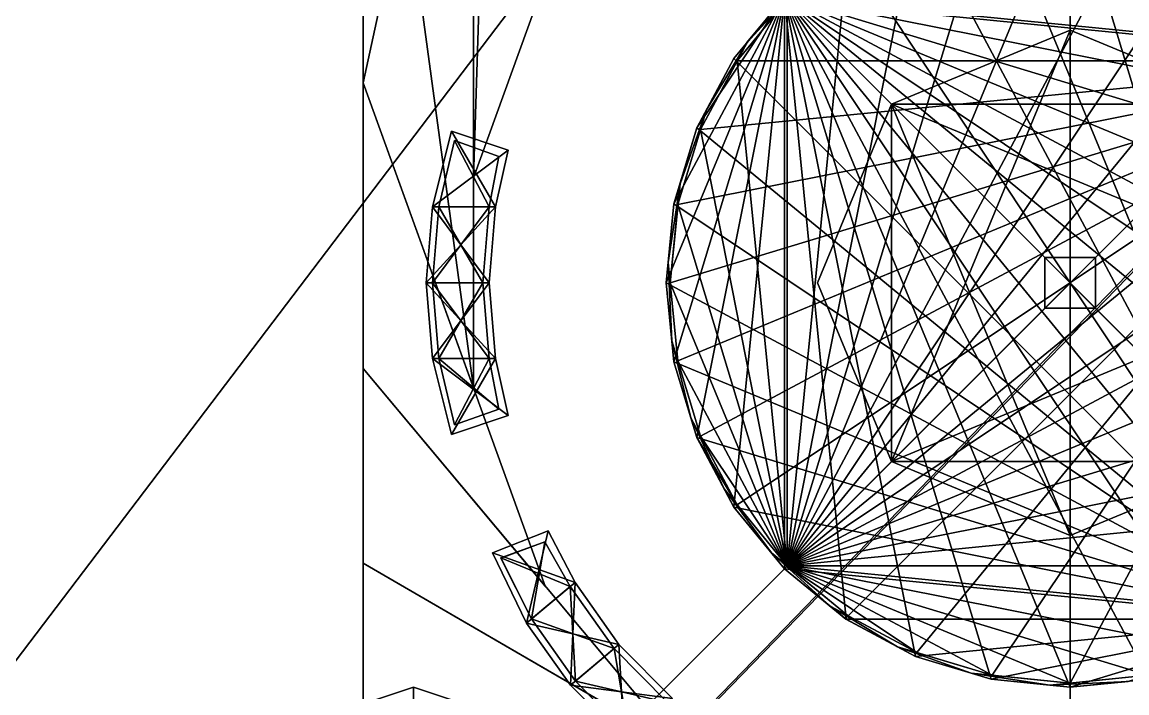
# Model space of a CAD drawing. Extents: x -6144 to 9632, y -5120 to 9632.
# Drawn here: x -1072 to 328, y 1017 to 1866 of the extents above; entities that cross this region are included whole.
import ezdxf

# ---------------------------------------------------------------- set-up
doc = ezdxf.new("R2010")
doc.units = 0

msp = doc.modelspace()

# ---------------------------------------------------------------- meshes
at = {"layer": 'OBJECT1023', "color": 50}
mesh = msp.add_polyface(dxfattribs=at)
corners = [(-475.824066, 2432, -11328), (-475.824066, 2432, -11344), (-238.428558, 2390.478271, -11344), (-238.429688, 2390.478516, -11328), (-500, 1669, -11344), (-500, 2432, -11344), (-500, 2432, -11328), (-500, 1669, -11328)]
mesh.append_faces([[corners[k] for k in face] for face in [(1, 3, 0), (5, 7, 4), (5, 0, 6), (1, 4, 2), (6, 3, 7), (2, 7, 3)]], dxfattribs={"vtx0": -1})
mesh.append_faces([[corners[k] for k in face] for face in [(1, 2, 3), (5, 6, 7), (5, 1, 0), (1, 5, 4), (6, 0, 3), (2, 4, 7)]], dxfattribs={"vtx2": -1})
at = {"layer": 'OBJECT1077', "color": 50}
mesh = msp.add_polyface(dxfattribs=at)
corners = [(-640, 1789.152344, -11344), (-640, 2432, -11344), (-640, 2432, -11328), (-640, 1789.154053, -11328), (-500, 2432, -11328), (-500, 2432, -11344), (-500, 1403, -11344), (-500, 1403, -11328)]
mesh.append_faces([[corners[k] for k in face] for face in [(1, 3, 0), (5, 7, 4), (1, 4, 2), (0, 5, 1), (2, 7, 3), (6, 3, 7)]], dxfattribs={"vtx0": -1})
mesh.append_faces([[corners[k] for k in face] for face in [(1, 2, 3), (5, 6, 7), (1, 5, 4), (0, 6, 5), (2, 4, 7), (6, 0, 3)]], dxfattribs={"vtx2": -1})
at = {"layer": 'OBJECT1356', "color": 50}
mesh = msp.add_polyface(dxfattribs=at)
corners = [(-640, 1181.195313, -11344), (-640, 1427.582031, -11344), (-640, 1427.585938, -11328), (-640, 1181.196411, -11328), (-238, 948, -11344), (-238, 948, -11328)]
mesh.append_faces([[corners[k] for k in face] for face in [(0, 4, 1), (2, 5, 3)]])
mesh.append_faces([[corners[k] for k in face] for face in [(1, 3, 0), (1, 5, 2), (0, 5, 4)]], dxfattribs={"vtx0": -1})
mesh.append_faces([[corners[k] for k in face] for face in [(1, 2, 3), (1, 4, 5), (0, 3, 5)]], dxfattribs={"vtx2": -1})
at = {"layer": 'OBJECT146', "color": 50}
mesh = msp.add_polyface(dxfattribs=at)
corners = [(-640, 640, -11344), (-640, 640, -11360), (-640, 2432, -11360), (-640, 2432, -11344), (1152, 2432, -11344), (1152, 2432, -11360), (1152, 640, -11360), (1152, 640, -11344)]
mesh.append_faces([[corners[k] for k in face] for face in [(1, 3, 0), (5, 7, 4), (6, 0, 7), (2, 4, 3), (1, 5, 2), (3, 7, 0)]], dxfattribs={"vtx0": -1})
mesh.append_faces([[corners[k] for k in face] for face in [(1, 2, 3), (5, 6, 7), (6, 1, 0), (2, 5, 4), (1, 6, 5), (3, 4, 7)]], dxfattribs={"vtx2": -1})
at = {"layer": 'OBJECT151', "color": 50}
mesh = msp.add_polyface(dxfattribs=at)
corners = [(-2304, -1280, -11328), (-2304, -1280, -11360), (-2304, 3328, -11360), (-2304, 3328, -11328), (-640, 3328, -11328), (-640, 3328, -11360), (-640, -1280, -11360), (-640, -1280, -11328)]
mesh.append_faces([[corners[k] for k in face] for face in [(1, 3, 0), (5, 7, 4), (6, 0, 7), (2, 4, 3), (1, 5, 2), (3, 7, 0)]], dxfattribs={"vtx0": -1})
mesh.append_faces([[corners[k] for k in face] for face in [(1, 2, 3), (5, 6, 7), (6, 1, 0), (2, 5, 4), (1, 6, 5), (3, 4, 7)]], dxfattribs={"vtx2": -1})
at = {"layer": 'OBJECT1576', "color": 50}
mesh = msp.add_polyface(dxfattribs=at)
corners = [(-640, 1181.195801, -11328), (-640, 1181.195801, -11344), (-7, 814, -11344), (-7, 814, -11328), (-640, 924.715149, -11344), (-640, 924.715149, -11328)]
mesh.append_faces([[corners[k] for k in face] for face in [(1, 4, 2), (3, 5, 0)]])
mesh.append_faces([[corners[k] for k in face] for face in [(1, 3, 0), (2, 5, 3), (4, 0, 5)]], dxfattribs={"vtx0": -1})
mesh.append_faces([[corners[k] for k in face] for face in [(1, 2, 3), (2, 4, 5), (4, 1, 0)]], dxfattribs={"vtx2": -1})
at = {"layer": 'OBJECT271', "color": 50}
mesh = msp.add_polyface(dxfattribs=at)
corners = [(-315.816406, 1077.925781, -11344), (-377.101563, 1026.503906, -11344), (-309.265625, 958.113281, -11344), (-247.978424, 1009.540894, -11344), (-247.980469, 1009.539063, -11296), (-309.265625, 958.113281, -11296), (-377.097656, 1026.503906, -11296), (-315.810394, 1077.92749, -11296)]
mesh.append_faces([[corners[k] for k in face] for face in [(1, 3, 0), (5, 7, 4), (2, 4, 3), (0, 6, 1), (1, 5, 2), (3, 7, 0)]], dxfattribs={"vtx0": -1})
mesh.append_faces([[corners[k] for k in face] for face in [(1, 2, 3), (5, 6, 7), (2, 5, 4), (0, 7, 6), (1, 6, 5), (3, 4, 7)]], dxfattribs={"vtx2": -1})
at = {"layer": 'OBJECT272', "color": 50}
mesh = msp.add_polyface(dxfattribs=at)
corners = [(-371.398438, 1156.621094, -11344), (-432.679688, 1105.191406, -11344), (-377.101563, 1026.511719, -11344), (-315.815704, 1077.934082, -11344), (-315.816406, 1077.929688, -11296), (-377.101563, 1026.507813, -11296), (-432.675781, 1105.191406, -11296), (-371.39328, 1156.62207, -11296)]
mesh.append_faces([[corners[k] for k in face] for face in [(1, 3, 0), (5, 7, 4), (2, 4, 3), (0, 6, 1), (1, 5, 2), (3, 7, 0)]], dxfattribs={"vtx0": -1})
mesh.append_faces([[corners[k] for k in face] for face in [(1, 2, 3), (5, 6, 7), (2, 5, 4), (0, 7, 6), (1, 6, 5), (3, 4, 7)]], dxfattribs={"vtx2": -1})
at = {"layer": 'OBJECT273', "color": 50}
mesh = msp.add_polyface(dxfattribs=at)
corners = [(-405.417969, 1222.054688, -11344), (-371.394958, 1156.616577, -11344), (-371.396484, 1156.621094, -11296), (-405.421875, 1222.0625, -11296), (-432.675781, 1105.1875, -11344), (-476, 1194.155518, -11344), (-476, 1194.154297, -11296), (-432.677063, 1105.190186, -11296)]
mesh.append_faces([[corners[k] for k in face] for face in [(1, 3, 0), (1, 5, 4), (3, 7, 6), (0, 6, 5), (1, 7, 2), (5, 7, 4)]], dxfattribs={"vtx0": -1})
mesh.append_faces([[corners[k] for k in face] for face in [(1, 2, 3), (1, 0, 5), (3, 2, 7), (0, 3, 6), (1, 4, 7), (5, 6, 7)]], dxfattribs={"vtx2": -1})
at = {"layer": 'OBJECT274', "color": 50}
mesh = msp.add_polyface(dxfattribs=at)
corners = [(-552, 1440, -11344), (-472, 1440, -11344), (-472, 1440, -11296), (-552, 1440, -11296), (-528, 1344, -11344), (-456, 1368, -11344), (-456, 1368, -11296), (-528, 1344, -11296)]
mesh.append_faces([[corners[k] for k in face] for face in [(1, 3, 0), (0, 5, 1), (2, 7, 3), (4, 6, 5), (1, 6, 2), (0, 7, 4)]], dxfattribs={"vtx0": -1})
mesh.append_faces([[corners[k] for k in face] for face in [(1, 2, 3), (0, 4, 5), (2, 6, 7), (4, 7, 6), (1, 5, 6), (0, 3, 7)]], dxfattribs={"vtx2": -1})
at = {"layer": 'OBJECT275', "color": 50}
mesh = msp.add_polyface(dxfattribs=at)
corners = [(-552, 1440, -11296), (-552, 1440, -11344), (-560, 1536, -11344), (-560, 1536, -11296), (-480, 1536, -11296), (-480, 1536, -11344), (-472, 1440, -11344), (-472, 1440, -11296)]
mesh.append_faces([[corners[k] for k in face] for face in [(1, 3, 0), (5, 7, 4), (6, 0, 7), (2, 4, 3), (1, 5, 2), (3, 7, 0)]], dxfattribs={"vtx0": -1})
mesh.append_faces([[corners[k] for k in face] for face in [(1, 2, 3), (5, 6, 7), (6, 1, 0), (2, 5, 4), (1, 6, 5), (3, 4, 7)]], dxfattribs={"vtx2": -1})
at = {"layer": 'OBJECT276', "color": 50}
mesh = msp.add_polyface(dxfattribs=at)
corners = [(-472, 1632, -11344), (-552, 1632, -11344), (-552, 1632, -11296), (-472, 1632, -11296), (-456, 1704, -11344), (-528, 1728, -11344), (-528, 1728, -11296), (-456, 1704, -11296)]
mesh.append_faces([[corners[k] for k in face] for face in [(1, 3, 0), (0, 5, 1), (2, 7, 3), (4, 6, 5), (1, 6, 2), (0, 7, 4)]], dxfattribs={"vtx0": -1})
mesh.append_faces([[corners[k] for k in face] for face in [(1, 2, 3), (0, 4, 5), (2, 6, 7), (4, 7, 6), (1, 5, 6), (0, 3, 7)]], dxfattribs={"vtx2": -1})
at = {"layer": 'OBJECT277', "color": 50}
mesh = msp.add_polyface(dxfattribs=at)
corners = [(-560, 1536, -11296), (-552, 1632, -11296), (-472, 1632, -11296), (-480, 1536, -11296), (-552, 1632, -11344), (-560, 1536, -11344), (-480, 1536, -11344), (-472, 1632, -11344)]
mesh.append_faces([[corners[k] for k in face] for face in [(1, 3, 0), (1, 5, 4), (3, 7, 6), (0, 6, 5), (2, 4, 7), (5, 7, 4)]], dxfattribs={"vtx0": -1})
mesh.append_faces([[corners[k] for k in face] for face in [(1, 2, 3), (1, 0, 5), (3, 2, 7), (0, 3, 6), (2, 1, 4), (5, 6, 7)]], dxfattribs={"vtx2": -1})
at = {"layer": 'OBJECT334', "color": 50}
mesh = msp.add_polyface(dxfattribs=at)
corners = [(618, 1174, -11344), (540, 1110, -11344), (539.974854, 1109.987427, -11342), (618, 1174, -11342), (452, 1063, -11344), (452, 1063, -11342), (356, 1034, -11344), (356, 1034, -11342), (256, 1024, -11344), (256, 1024, -11342), (156, 1034, -11344), (155.98494, 1034, -11342), (60, 1063, -11344), (60.012196, 1063, -11342), (-28, 1110, -11344), (-28.026234, 1110.014771, -11342), (-106, 1174, -11344), (-105.960861, 1173.957764, -11342), (-170, 1251.982788, -11344), (-170, 1252, -11342), (-217, 1340.011108, -11344), (-217, 1340, -11342), (-246, 1436, -11344), (-246, 1436, -11342), (-256, 1536, -11344), (-256, 1536, -11342), (-246, 1636, -11344), (-246, 1636, -11342), (-217, 1732, -11344), (-217, 1732, -11342), (-170.0112, 1819.982666, -11344), (-170.011749, 1819.981812, -11342), (-106, 1898, -11344), (-106, 1898, -11342), (-27.987736, 1962, -11344), (-28, 1962, -11342), (59.98745, 2009, -11344), (60, 2009, -11342), (156, 2038, -11344), (156, 2038, -11342), (256, 2048, -11344), (256, 2048, -11342), (452, 2009, -11342), (452, 2009, -11344), (540, 1962, -11344), (540.012817, 1962, -11342), (618, 1898, -11344), (618, 1898, -11342), (356, 2038, -11344), (356, 2038, -11342), (682, 1252, -11344), (729, 1340, -11344), (758, 1436, -11344), (768, 1536, -11344), (758, 1636, -11344), (729, 1732.027344, -11344), (682.02356, 1819.96875, -11344), (682.02356, 1819.968506, -11342), (728.986755, 1732.037598, -11342), (758, 1636, -11342), (768, 1536, -11342), (758, 1436, -11342), (729, 1340, -11342), (682.012634, 1252.023682, -11342)]
mesh.append_faces([[corners[k] for k in face] for face in [(1, 3, 0), (1, 5, 2), (4, 7, 5), (6, 9, 7), (8, 11, 9), (10, 13, 11), (12, 15, 13), (14, 17, 15), (16, 19, 17), (18, 21, 19), (20, 23, 21), (22, 25, 23), (24, 27, 25), (26, 29, 27), (28, 31, 29), (30, 33, 31), (32, 35, 33), (34, 37, 35), (36, 39, 37), (38, 41, 39), (43, 45, 42), (44, 47, 45), (40, 49, 41), (48, 42, 49), (32, 36, 34), (2, 63, 3), (46, 57, 47), (55, 57, 56), (54, 58, 55), (53, 59, 54), (52, 60, 53), (51, 61, 52), (50, 62, 51), (0, 63, 50)]], dxfattribs={"vtx0": -1})
mesh.append_faces([[corners[k] for k in face] for face in [(32, 28, 26), (32, 26, 24), (32, 24, 22), (32, 22, 20), (32, 20, 18), (32, 18, 16), (32, 16, 14), (32, 14, 12), (32, 12, 10), (32, 10, 8), (32, 8, 6), (32, 6, 4), (32, 4, 1), (32, 1, 0), (32, 0, 50), (32, 50, 51), (32, 51, 52), (32, 52, 53), (32, 53, 54), (32, 54, 55), (32, 55, 56), (32, 56, 46), (32, 46, 44), (32, 44, 43), (32, 43, 48), (32, 48, 40), (32, 40, 38), (32, 38, 36), (2, 7, 9), (2, 9, 11), (2, 11, 13), (2, 13, 15), (2, 15, 17), (2, 17, 19), (2, 19, 21), (2, 21, 23), (2, 23, 25), (2, 25, 27), (2, 27, 29), (2, 29, 31), (2, 31, 33), (2, 33, 35), (2, 35, 37), (2, 37, 39), (2, 39, 41), (2, 41, 49), (2, 49, 42), (2, 42, 45), (2, 45, 47), (2, 47, 57), (2, 57, 58), (2, 58, 59), (2, 59, 60), (2, 60, 61), (2, 61, 62), (2, 62, 63)]], dxfattribs={"vtx0": -1, "vtx2": -1})
mesh.append_faces([[corners[k] for k in face] for face in [(1, 2, 3), (1, 4, 5), (4, 6, 7), (6, 8, 9), (8, 10, 11), (10, 12, 13), (12, 14, 15), (14, 16, 17), (16, 18, 19), (18, 20, 21), (20, 22, 23), (22, 24, 25), (24, 26, 27), (26, 28, 29), (28, 30, 31), (30, 32, 33), (32, 34, 35), (34, 36, 37), (36, 38, 39), (38, 40, 41), (43, 44, 45), (44, 46, 47), (40, 48, 49), (48, 43, 42), (32, 30, 28), (2, 5, 7), (46, 56, 57), (55, 58, 57), (54, 59, 58), (53, 60, 59), (52, 61, 60), (51, 62, 61), (50, 63, 62), (0, 3, 63)]], dxfattribs={"vtx2": -1})
at = {"layer": 'OBJECT335', "color": 50}
mesh = msp.add_polyface(dxfattribs=at)
corners = [(-165.738281, 1254.835938, -11342), (-102.375, 1177.613281, -11342), (-25.132813, 1114.236328, -11342), (61.917969, 1067.742188, -11342), (157, 1039.020996, -11342), (256, 1029.120605, -11342), (355.011719, 1039.021484, -11342), (450.042969, 1067.730469, -11342), (537.164063, 1114.261719, -11342), (614.394531, 1177.628906, -11342), (677.732422, 1254.828125, -11342), (724.269531, 1341.960938, -11342), (752.97998, 1437, -11342), (762.879883, 1536, -11342), (752.980469, 1635, -11342), (724.267578, 1730.046875, -11342), (677.746094, 1817.152344, -11342), (614.376038, 1894.384399, -11342), (537.163208, 1957.738525, -11342), (450.034912, 2004.272949, -11342), (355, 2032.97876, -11342), (256, 2042.879761, -11342), (157, 2032.979858, -11342), (61.964661, 2004.27124, -11342), (-25.167389, 1957.734741, -11342), (-102.371826, 1894.387451, -11342), (-165.748474, 1817.147217, -11342), (-212.269318, 1730.044189, -11342), (-240.980011, 1635, -11342), (-250.880203, 1536, -11342), (-240.979675, 1437, -11342), (-212.271729, 1341.962402, -11342), (614.37207, 1894.387695, -11300), (677.738281, 1817.160156, -11300), (724.271973, 1730.030884, -11300), (752.981445, 1634.98938, -11300), (762.880188, 1536, -11300), (752.980347, 1437, -11300), (724.269775, 1341.962158, -11300), (677.73877, 1254.840332, -11300), (614.369385, 1177.606323, -11300), (537.175476, 1114.267822, -11300), (450.04776, 1067.73291, -11300), (355, 1039.018188, -11300), (256, 1029.118896, -11300), (157.020828, 1039.016968, -11300), (61.912712, 1067.74707, -11300), (-25.115997, 1114.22937, -11300), (-102.404388, 1177.644775, -11300), (-165.726929, 1254.819092, -11300), (-212.274948, 1341.972778, -11300), (-240.979553, 1437, -11300), (-250.880157, 1536, -11300), (-240.979904, 1635, -11300), (-212.269791, 1730.043213, -11300), (-165.750046, 1817.144165, -11300), (-102.366371, 1894.392944, -11300), (-25.170479, 1957.733154, -11300), (61.97216, 2004.275269, -11300), (157, 2032.978882, -11300), (256, 2042.879883, -11300), (355, 2032.979614, -11300), (450.039734, 2004.27063, -11300), (537.163086, 1957.738647, -11300)]
mesh.append_faces([[corners[k] for k in face] for face in [(1, 31, 0), (33, 63, 32), (16, 32, 17), (15, 33, 16), (14, 34, 15), (13, 35, 14), (12, 36, 13), (11, 37, 12), (10, 38, 11), (9, 39, 10), (8, 40, 9), (7, 41, 8), (6, 42, 7), (5, 43, 6), (4, 44, 5), (3, 45, 4), (2, 46, 3), (1, 47, 2), (0, 48, 1), (31, 49, 0), (30, 50, 31), (29, 51, 30), (28, 52, 29), (27, 53, 28), (26, 54, 27), (25, 55, 26), (24, 56, 25), (23, 57, 24), (22, 58, 23), (21, 59, 22), (18, 62, 19), (17, 63, 18), (20, 60, 21), (19, 61, 20)]], dxfattribs={"vtx0": -1})
mesh.append_faces([[corners[k] for k in face] for face in [(1, 3, 4), (1, 4, 5), (1, 5, 6), (1, 6, 7), (1, 7, 8), (1, 8, 9), (1, 9, 10), (1, 10, 11), (1, 11, 12), (1, 12, 13), (1, 13, 14), (1, 14, 15), (1, 15, 16), (1, 16, 17), (1, 17, 18), (1, 18, 19), (1, 19, 20), (1, 20, 21), (1, 21, 22), (1, 22, 23), (1, 23, 24), (1, 24, 25), (1, 25, 26), (1, 26, 27), (1, 27, 28), (1, 28, 29), (1, 29, 30), (1, 30, 31), (33, 35, 36), (33, 36, 37), (33, 37, 38), (33, 38, 39), (33, 39, 40), (33, 40, 41), (33, 41, 42), (33, 42, 43), (33, 43, 44), (33, 44, 45), (33, 45, 46), (33, 46, 47), (33, 47, 48), (33, 48, 49), (33, 49, 50), (33, 50, 51), (33, 51, 52), (33, 52, 53), (33, 53, 54), (33, 54, 55), (33, 55, 56), (33, 56, 57), (33, 57, 58), (33, 58, 59), (33, 59, 60), (33, 60, 61), (33, 61, 62), (33, 62, 63)]], dxfattribs={"vtx0": -1, "vtx2": -1})
mesh.append_faces([[corners[k] for k in face] for face in [(1, 2, 3), (33, 34, 35), (16, 33, 32), (15, 34, 33), (14, 35, 34), (13, 36, 35), (12, 37, 36), (11, 38, 37), (10, 39, 38), (9, 40, 39), (8, 41, 40), (7, 42, 41), (6, 43, 42), (5, 44, 43), (4, 45, 44), (3, 46, 45), (2, 47, 46), (1, 48, 47), (0, 49, 48), (31, 50, 49), (30, 51, 50), (29, 52, 51), (28, 53, 52), (27, 54, 53), (26, 55, 54), (25, 56, 55), (24, 57, 56), (23, 58, 57), (22, 59, 58), (21, 60, 59), (18, 63, 62), (17, 32, 63), (20, 61, 60), (19, 62, 61)]], dxfattribs={"vtx2": -1})
at = {"layer": 'OBJECT355', "color": 50}
mesh = msp.add_polyface(dxfattribs=at)
corners = [(-6144, -5120, 9664), (-6144, -5120, 9408), (-6144, 3840, 9408), (-6144, 3840, 9664), (2560, 3840, 9664), (2560, 3840, 9408), (2560, -5120, 9408), (2560, -5120, 9664)]
mesh.append_faces([[corners[k] for k in face] for face in [(1, 3, 0), (5, 7, 4), (6, 0, 7), (2, 4, 3), (1, 5, 2), (3, 7, 0)]], dxfattribs={"vtx0": -1})
mesh.append_faces([[corners[k] for k in face] for face in [(1, 2, 3), (5, 6, 7), (6, 1, 0), (2, 5, 4), (1, 6, 5), (3, 4, 7)]], dxfattribs={"vtx2": -1})
at = {"layer": 'OBJECT356', "color": 50}
mesh = msp.add_polyface(dxfattribs=at)
corners = [(2560, -5120, -11616), (-6144, -5120, -11616), (-6144, -5120, -11360), (2560, -5120, -11360), (-6144, 3840, -11616), (2560, 3840, -11616), (2560, 3840, -11360), (-6144, 3840, -11360)]
mesh.append_faces([[corners[k] for k in face] for face in [(1, 3, 0), (5, 7, 4), (4, 0, 5), (2, 6, 3), (1, 7, 2), (5, 3, 6)]], dxfattribs={"vtx0": -1})
mesh.append_faces([[corners[k] for k in face] for face in [(1, 2, 3), (5, 6, 7), (4, 1, 0), (2, 7, 6), (1, 4, 7), (5, 0, 3)]], dxfattribs={"vtx2": -1})
at = {"layer": 'OBJECT361', "color": 50}
mesh = msp.add_polyface(dxfattribs=at)
corners = [(-409.458374, 1208.216675, -11296), (-465.222046, 1187.544312, -11296), (-426.542969, 1110.339844, -11296), (-377.508911, 1151.473999, -11296), (-465.21875, 1187.541016, -11292), (-409.456116, 1208.213257, -11292), (-377.507385, 1151.471924, -11292), (-426.542847, 1110.337158, -11292)]
mesh.append_faces([[corners[k] for k in face] for face in [(1, 3, 0), (5, 7, 4), (0, 4, 1), (2, 6, 3), (1, 7, 2), (3, 5, 0)]], dxfattribs={"vtx0": -1})
mesh.append_faces([[corners[k] for k in face] for face in [(1, 2, 3), (5, 6, 7), (0, 5, 4), (2, 7, 6), (1, 4, 7), (3, 6, 5)]], dxfattribs={"vtx2": -1})
at = {"layer": 'OBJECT362', "color": 50}
mesh = msp.add_polyface(dxfattribs=at)
corners = [(-377.511719, 1151.464844, -11296), (-426.539063, 1110.335938, -11296), (-370.960938, 1031.648438, -11296), (-321.930237, 1072.789917, -11296), (-321.929688, 1072.789063, -11292), (-370.957031, 1031.648438, -11292), (-426.542969, 1110.335938, -11292), (-377.513611, 1151.467163, -11292)]
mesh.append_faces([[corners[k] for k in face] for face in [(1, 3, 0), (5, 7, 4), (2, 4, 3), (0, 6, 1), (1, 5, 2), (3, 7, 0)]], dxfattribs={"vtx0": -1})
mesh.append_faces([[corners[k] for k in face] for face in [(1, 2, 3), (5, 6, 7), (2, 5, 4), (0, 7, 6), (1, 6, 5), (3, 4, 7)]], dxfattribs={"vtx2": -1})
at = {"layer": 'OBJECT363', "color": 50}
mesh = msp.add_polyface(dxfattribs=at)
corners = [(-321.9375, 1072.789063, -11296), (-370.964844, 1031.648438, -11296), (-303.121094, 963.261719, -11296), (-254.097382, 1004.390381, -11296), (-254.097656, 1004.390625, -11292), (-303.128906, 963.253906, -11292), (-370.964844, 1031.644531, -11292), (-321.931427, 1072.78833, -11292)]
mesh.append_faces([[corners[k] for k in face] for face in [(1, 3, 0), (5, 7, 4), (2, 4, 3), (0, 6, 1), (1, 5, 2), (3, 7, 0)]], dxfattribs={"vtx0": -1})
mesh.append_faces([[corners[k] for k in face] for face in [(1, 2, 3), (5, 6, 7), (2, 5, 4), (0, 7, 6), (1, 6, 5), (3, 4, 7)]], dxfattribs={"vtx2": -1})
at = {"layer": 'OBJECT376', "color": 50}
mesh = msp.add_polyface(dxfattribs=at)
corners = [(-544, 1440, -11296), (-480, 1440, -11296), (-480, 1440, -11292), (-544, 1440, -11292), (-524, 1356, -11296), (-468, 1376, -11296), (-468, 1376, -11292), (-524, 1356, -11292)]
mesh.append_faces([[corners[k] for k in face] for face in [(1, 3, 0), (0, 5, 1), (2, 7, 3), (4, 6, 5), (1, 6, 2), (0, 7, 4)]], dxfattribs={"vtx0": -1})
mesh.append_faces([[corners[k] for k in face] for face in [(1, 2, 3), (0, 4, 5), (2, 6, 7), (4, 7, 6), (1, 5, 6), (0, 3, 7)]], dxfattribs={"vtx2": -1})
at = {"layer": 'OBJECT377', "color": 50}
mesh = msp.add_polyface(dxfattribs=at)
corners = [(-544, 1440, -11292), (-552, 1536, -11292), (-488, 1536, -11292), (-480, 1440, -11292), (-552, 1536, -11296), (-544, 1440, -11296), (-480, 1440, -11296), (-488, 1536, -11296)]
mesh.append_faces([[corners[k] for k in face] for face in [(1, 3, 0), (1, 5, 4), (3, 7, 6), (0, 6, 5), (2, 4, 7), (5, 7, 4)]], dxfattribs={"vtx0": -1})
mesh.append_faces([[corners[k] for k in face] for face in [(1, 2, 3), (1, 0, 5), (3, 2, 7), (0, 3, 6), (2, 1, 4), (5, 6, 7)]], dxfattribs={"vtx2": -1})
at = {"layer": 'OBJECT378', "color": 50}
mesh = msp.add_polyface(dxfattribs=at)
corners = [(-488, 1536, -11296), (-552, 1536, -11296), (-552, 1536, -11292), (-488, 1536, -11292), (-544, 1632, -11296), (-480, 1632, -11296), (-480, 1632, -11292), (-544, 1632, -11292)]
mesh.append_faces([[corners[k] for k in face] for face in [(1, 3, 0), (5, 7, 4), (4, 0, 5), (2, 6, 3), (1, 7, 2), (5, 3, 6)]], dxfattribs={"vtx0": -1})
mesh.append_faces([[corners[k] for k in face] for face in [(1, 2, 3), (5, 6, 7), (4, 1, 0), (2, 7, 6), (1, 4, 7), (5, 0, 3)]], dxfattribs={"vtx2": -1})
at = {"layer": 'OBJECT379', "color": 50}
mesh = msp.add_polyface(dxfattribs=at)
corners = [(-544, 1632, -11292), (-524, 1716, -11292), (-468, 1696, -11292), (-480, 1632, -11292), (-468, 1696, -11296), (-524, 1716, -11296), (-544, 1632, -11296), (-480, 1632, -11296)]
mesh.append_faces([[corners[k] for k in face] for face in [(1, 3, 0), (2, 5, 4), (1, 6, 5), (3, 4, 7), (0, 7, 6), (5, 7, 4)]], dxfattribs={"vtx0": -1})
mesh.append_faces([[corners[k] for k in face] for face in [(1, 2, 3), (2, 1, 5), (1, 0, 6), (3, 2, 4), (0, 3, 7), (5, 6, 7)]], dxfattribs={"vtx2": -1})
at = {"layer": 'OBJECT492', "color": 50}
mesh = msp.add_polyface(dxfattribs=at)
corners = [(256, 1024, -11342), (329.675781, 1031.367188, -11342), (355.015625, 1039.021484, -11342), (230.399689, 1026.559937, -11342), (354.988281, 1039.019531, -11298), (329.643738, 1031.364258, -11298), (256, 1024, -11298), (230.402344, 1026.561035, -11298)]
mesh.append_faces([[corners[k] for k in face] for face in [(1, 3, 0), (5, 7, 4), (1, 4, 2), (2, 7, 3), (0, 5, 1), (3, 6, 0)]], dxfattribs={"vtx0": -1})
mesh.append_faces([[corners[k] for k in face] for face in [(1, 2, 3), (5, 6, 7), (1, 5, 4), (2, 4, 7), (0, 6, 5), (3, 7, 6)]], dxfattribs={"vtx2": -1})
at = {"layer": 'OBJECT493', "color": 50}
mesh = msp.add_polyface(dxfattribs=at)
corners = [(156, 1034, -11342), (230.398438, 1026.560059, -11342), (256, 1029.120117, -11342), (130.667343, 1041.653442, -11342), (256, 1029.120117, -11298), (230.401093, 1026.560181, -11298), (156, 1034, -11298), (130.660156, 1041.654297, -11298)]
mesh.append_faces([[corners[k] for k in face] for face in [(1, 3, 0), (5, 7, 4), (1, 4, 2), (2, 7, 3), (0, 5, 1), (3, 6, 0)]], dxfattribs={"vtx0": -1})
mesh.append_faces([[corners[k] for k in face] for face in [(1, 2, 3), (5, 6, 7), (1, 5, 4), (2, 4, 7), (0, 6, 5), (3, 7, 6)]], dxfattribs={"vtx2": -1})
at = {"layer": 'OBJECT494', "color": 50}
mesh = msp.add_polyface(dxfattribs=at)
corners = [(60, 1063, -11342), (130.671875, 1041.650391, -11342), (157, 1039.016602, -11342), (37.067863, 1075.248413, -11342), (157, 1039.019043, -11298), (130.657822, 1041.653809, -11298), (60, 1063, -11298), (37.058594, 1075.253906, -11298)]
mesh.append_faces([[corners[k] for k in face] for face in [(1, 3, 0), (5, 7, 4), (1, 4, 2), (2, 7, 3), (0, 5, 1), (3, 6, 0)]], dxfattribs={"vtx0": -1})
mesh.append_faces([[corners[k] for k in face] for face in [(1, 2, 3), (5, 6, 7), (1, 5, 4), (2, 4, 7), (0, 6, 5), (3, 7, 6)]], dxfattribs={"vtx2": -1})
at = {"layer": 'OBJECT495', "color": 50}
mesh = msp.add_polyface(dxfattribs=at)
corners = [(61.914631, 1067.744141, -11298), (61.907696, 1067.746094, -11342), (37.065613, 1075.250732, -11342), (37.058804, 1075.25293, -11298), (-48.150917, 1126.528198, -11298), (-48.13591, 1126.518433, -11342), (-28.013653, 1110, -11342), (-28.017534, 1110, -11298)]
mesh.append_faces([[corners[k] for k in face] for face in [(1, 3, 0), (5, 0, 4), (2, 7, 3), (6, 4, 7), (2, 5, 6), (3, 4, 0)]], dxfattribs={"vtx0": -1})
mesh.append_faces([[corners[k] for k in face] for face in [(1, 2, 3), (5, 1, 0), (2, 6, 7), (6, 5, 4), (2, 1, 5), (3, 7, 4)]], dxfattribs={"vtx2": -1})
at = {"layer": 'OBJECT496', "color": 50}
mesh = msp.add_polyface(dxfattribs=at)
corners = [(-106, 1174, -11342), (-48.125, 1126.511719, -11342), (-25.128906, 1114.230469, -11342), (-122.544464, 1194.161133, -11342), (-25.101563, 1114.212891, -11298), (-48.115612, 1126.50293, -11298), (-106, 1174, -11298), (-122.5625, 1194.179688, -11298)]
mesh.append_faces([[corners[k] for k in face] for face in [(1, 3, 0), (5, 7, 4), (1, 4, 2), (2, 7, 3), (0, 5, 1), (3, 6, 0)]], dxfattribs={"vtx0": -1})
mesh.append_faces([[corners[k] for k in face] for face in [(1, 2, 3), (5, 6, 7), (1, 5, 4), (2, 4, 7), (0, 6, 5), (3, 7, 6)]], dxfattribs={"vtx2": -1})
at = {"layer": 'OBJECT497', "color": 50}
mesh = msp.add_polyface(dxfattribs=at)
corners = [(-170, 1252, -11342), (-122.542969, 1194.160156, -11342), (-102.375, 1177.613281, -11342), (-182.289307, 1275, -11342), (-102.402344, 1177.644531, -11298), (-122.570061, 1194.192627, -11298), (-170, 1252, -11298), (-182.28125, 1275, -11298)]
mesh.append_faces([[corners[k] for k in face] for face in [(1, 3, 0), (5, 7, 4), (1, 4, 2), (2, 7, 3), (0, 5, 1), (3, 6, 0)]], dxfattribs={"vtx0": -1})
mesh.append_faces([[corners[k] for k in face] for face in [(1, 2, 3), (5, 6, 7), (1, 5, 4), (2, 4, 7), (0, 6, 5), (3, 7, 6)]], dxfattribs={"vtx2": -1})
at = {"layer": 'OBJECT498', "color": 50}
mesh = msp.add_polyface(dxfattribs=at)
corners = [(-182.291016, 1275, -11342), (-217, 1340, -11342), (-217, 1340, -11298), (-182.286545, 1275, -11298), (-224.527985, 1364.910645, -11342), (-224.526367, 1364.90625, -11298), (-165.736572, 1254.833008, -11342), (-165.738281, 1254.839844, -11298)]
mesh.append_faces([[corners[k] for k in face] for face in [(1, 3, 0), (1, 5, 2), (1, 6, 4), (3, 5, 7), (0, 7, 6), (4, 7, 5)]], dxfattribs={"vtx0": -1})
mesh.append_faces([[corners[k] for k in face] for face in [(1, 2, 3), (1, 4, 5), (1, 0, 6), (3, 2, 5), (0, 3, 7), (4, 6, 7)]], dxfattribs={"vtx2": -1})
at = {"layer": 'OBJECT499', "color": 50}
mesh = msp.add_polyface(dxfattribs=at)
corners = [(-246, 1436, -11342), (-224.519531, 1364.894531, -11342), (-212.263672, 1341.945313, -11342), (-248.634735, 1462.346069, -11342), (-212.259766, 1341.933594, -11298), (-224.516052, 1364.881348, -11298), (-246, 1436, -11298), (-248.634766, 1462.347656, -11298)]
mesh.append_faces([[corners[k] for k in face] for face in [(1, 3, 0), (5, 7, 4), (1, 4, 2), (2, 7, 3), (0, 5, 1), (3, 6, 0)]], dxfattribs={"vtx0": -1})
mesh.append_faces([[corners[k] for k in face] for face in [(1, 2, 3), (5, 6, 7), (1, 5, 4), (2, 4, 7), (0, 6, 5), (3, 7, 6)]], dxfattribs={"vtx2": -1})
at = {"layer": 'OBJECT500', "color": 50}
mesh = msp.add_polyface(dxfattribs=at)
corners = [(-256, 1536, -11342), (-248.634766, 1462.335938, -11342), (-240.980469, 1437, -11342), (-253.440414, 1561.598022, -11342), (-240.978516, 1436.984375, -11298), (-248.63205, 1462.32019, -11298), (-256, 1536, -11298), (-253.439941, 1561.597656, -11298)]
mesh.append_faces([[corners[k] for k in face] for face in [(1, 3, 0), (5, 7, 4), (1, 4, 2), (2, 7, 3), (0, 5, 1), (3, 6, 0)]], dxfattribs={"vtx0": -1})
mesh.append_faces([[corners[k] for k in face] for face in [(1, 2, 3), (5, 6, 7), (1, 5, 4), (2, 4, 7), (0, 6, 5), (3, 7, 6)]], dxfattribs={"vtx2": -1})
at = {"layer": 'OBJECT501', "color": 50}
mesh = msp.add_polyface(dxfattribs=at)
corners = [(-246, 1636, -11342), (-253.438477, 1561.609375, -11342), (-250.878906, 1536.011719, -11342), (-238.346466, 1661.33606, -11342), (-250.879395, 1536, -11298), (-253.439697, 1561.599731, -11298), (-246, 1636, -11298), (-238.345703, 1661.335938, -11298)]
mesh.append_faces([[corners[k] for k in face] for face in [(1, 3, 0), (5, 7, 4), (1, 4, 2), (2, 7, 3), (0, 5, 1), (3, 6, 0)]], dxfattribs={"vtx0": -1})
mesh.append_faces([[corners[k] for k in face] for face in [(1, 2, 3), (5, 6, 7), (1, 5, 4), (2, 4, 7), (0, 6, 5), (3, 7, 6)]], dxfattribs={"vtx2": -1})
at = {"layer": 'OBJECT502', "color": 50}
mesh = msp.add_polyface(dxfattribs=at)
corners = [(-217, 1732, -11342), (-238.348633, 1661.328125, -11342), (-240.981445, 1635, -11342), (-204.75145, 1754.933716, -11342), (-240.979492, 1635, -11298), (-238.345337, 1661.342407, -11298), (-217, 1732, -11298), (-204.746094, 1754.945313, -11298)]
mesh.append_faces([[corners[k] for k in face] for face in [(1, 3, 0), (5, 7, 4), (1, 4, 2), (2, 7, 3), (0, 5, 1), (3, 6, 0)]], dxfattribs={"vtx0": -1})
mesh.append_faces([[corners[k] for k in face] for face in [(1, 2, 3), (5, 6, 7), (1, 5, 4), (2, 4, 7), (0, 6, 5), (3, 7, 6)]], dxfattribs={"vtx2": -1})
at = {"layer": 'OBJECT503', "color": 50}
mesh = msp.add_polyface(dxfattribs=at)
corners = [(-212.26619, 1730.048096, -11298), (-212.265396, 1730.050293, -11342), (-204.743729, 1754.94873, -11342), (-204.742386, 1754.953613, -11298), (-153.463913, 1840.147461, -11298), (-153.45816, 1840.158936, -11342), (-170, 1820, -11342), (-170.010559, 1819.982544, -11298)]
mesh.append_faces([[corners[k] for k in face] for face in [(1, 3, 0), (5, 0, 4), (2, 7, 3), (6, 4, 7), (2, 5, 6), (3, 4, 0)]], dxfattribs={"vtx0": -1})
mesh.append_faces([[corners[k] for k in face] for face in [(1, 2, 3), (5, 1, 0), (2, 6, 7), (6, 5, 4), (2, 1, 5), (3, 7, 4)]], dxfattribs={"vtx2": -1})
at = {"layer": 'OBJECT504', "color": 50}
mesh = msp.add_polyface(dxfattribs=at)
corners = [(-106, 1898, -11342), (-153.447266, 1840.171875, -11342), (-165.738281, 1817.160156, -11342), (-85.825836, 1914.553467, -11342), (-165.759766, 1817.136719, -11298), (-153.472168, 1840.142578, -11298), (-106, 1898, -11298), (-85.835938, 1914.542969, -11298)]
mesh.append_faces([[corners[k] for k in face] for face in [(1, 3, 0), (5, 7, 4), (1, 4, 2), (2, 7, 3), (0, 5, 1), (3, 6, 0)]], dxfattribs={"vtx0": -1})
mesh.append_faces([[corners[k] for k in face] for face in [(1, 2, 3), (5, 6, 7), (1, 5, 4), (2, 4, 7), (0, 6, 5), (3, 7, 6)]], dxfattribs={"vtx2": -1})
at = {"layer": 'OBJECT645', "color": 50}
mesh = msp.add_polyface(dxfattribs=at)
corners = [(288, 1504, -11280), (224, 1504, -11280), (224, 1504, -11184), (288, 1504, -11184), (224, 1568, -11280), (288, 1568, -11280), (288, 1568, -11184), (224, 1568, -11184)]
mesh.append_faces([[corners[k] for k in face] for face in [(1, 3, 0), (5, 7, 4), (4, 0, 5), (2, 6, 3), (1, 7, 2), (5, 3, 6)]], dxfattribs={"vtx0": -1})
mesh.append_faces([[corners[k] for k in face] for face in [(1, 2, 3), (5, 6, 7), (4, 1, 0), (2, 7, 6), (1, 4, 7), (5, 0, 3)]], dxfattribs={"vtx2": -1})
at = {"layer": 'OBJECT734', "color": 50}
mesh = msp.add_polyface(dxfattribs=at)
corners = [(-5888, -4864, -320), (-5888, -4864, -576), (-5888, 3584, -576), (-5888, 3584, -320), (2304, 3584, -320), (2304, 3584, -576), (2304, -4864, -576), (2304, -4864, -320)]
mesh.append_faces([[corners[k] for k in face] for face in [(1, 3, 0), (5, 7, 4), (6, 0, 7), (2, 4, 3), (1, 5, 2), (3, 7, 0)]], dxfattribs={"vtx0": -1})
mesh.append_faces([[corners[k] for k in face] for face in [(1, 2, 3), (5, 6, 7), (6, 1, 0), (2, 5, 4), (1, 6, 5), (3, 4, 7)]], dxfattribs={"vtx2": -1})
at = {"layer": 'OBJECT793', "color": 50}
mesh = msp.add_polyface(dxfattribs=at)
corners = [(256, 1856, -11334), (29.751953, 1762.25, -11334), (-64, 1536, -11334), (29.75, 1309.753906, -11334), (256, 1216, -11334), (482.252411, 1309.751465, -11334), (576, 1536, -11334), (482.250977, 1762.25061, -11334), (256, 1216, -11260), (29.746094, 1309.751953, -11260), (-64, 1536, -11260), (29.748924, 1762.247681, -11260), (256, 1856, -11260), (482.249451, 1762.249756, -11260), (576, 1536, -11260), (482.249908, 1309.748779, -11260)]
mesh.append_faces([[corners[k] for k in face] for face in [(1, 7, 0), (9, 15, 8), (3, 8, 4), (2, 9, 3), (1, 10, 2), (0, 11, 1), (5, 14, 6), (4, 15, 5), (7, 12, 0), (6, 13, 7)]], dxfattribs={"vtx0": -1})
mesh.append_faces([[corners[k] for k in face] for face in [(1, 3, 4), (1, 4, 5), (1, 5, 6), (1, 6, 7), (9, 11, 12), (9, 12, 13), (9, 13, 14), (9, 14, 15)]], dxfattribs={"vtx0": -1, "vtx2": -1})
mesh.append_faces([[corners[k] for k in face] for face in [(1, 2, 3), (9, 10, 11), (3, 9, 8), (2, 10, 9), (1, 11, 10), (0, 12, 11), (5, 15, 14), (4, 8, 15), (7, 13, 12), (6, 14, 13)]], dxfattribs={"vtx2": -1})
at = {"layer": 'OBJECT902', "color": 50}
mesh = msp.add_polyface(dxfattribs=at)
corners = [(-4608, -3584, -10496), (-4608, -3584, -11336), (-4608, 2816, -11336), (-4608, 2816, -10496), (256, 2816, -10496), (256, 2816, -11336), (256, -3584, -11336), (256, -3584, -10496)]
mesh.append_faces([[corners[k] for k in face] for face in [(1, 3, 0), (5, 7, 4), (6, 0, 7), (2, 4, 3), (1, 5, 2), (3, 7, 0)]], dxfattribs={"vtx0": -1})
mesh.append_faces([[corners[k] for k in face] for face in [(1, 2, 3), (5, 6, 7), (6, 1, 0), (2, 5, 4), (1, 6, 5), (3, 4, 7)]], dxfattribs={"vtx2": -1})
at = {"layer": 'OBJECT905', "color": 50}
mesh = msp.add_polyface(dxfattribs=at)
corners = [(-576, 1024, 4160), (-802, 949, 4160), (-896, 768, 4160), (-802, 587, 4160), (-576, 512, 4160), (-350, 587, 4160), (-256, 768, 4160), (-350, 949, 4160), (-576.012085, 768, 5055.965332)]
mesh.append_faces([[corners[k] for k in face] for face in [(2, 8, 3), (2, 1, 8), (1, 0, 8), (4, 8, 5), (0, 7, 8), (6, 8, 7), (5, 8, 6), (3, 8, 4)]])
mesh.append_faces([[corners[k] for k in face] for face in [(1, 7, 0)]], dxfattribs={"vtx0": -1})
mesh.append_faces([[corners[k] for k in face] for face in [(1, 3, 4), (1, 4, 5), (1, 5, 6), (1, 6, 7)]], dxfattribs={"vtx0": -1, "vtx2": -1})
mesh.append_faces([[corners[k] for k in face] for face in [(1, 2, 3)]], dxfattribs={"vtx2": -1})
at = {"layer": 'OBJECT963', "color": 50}
mesh = msp.add_polyface(dxfattribs=at)
corners = [(-640, 1789.153564, -11328), (-640, 1789.153564, -11344), (-409, 1152.011597, -11344), (-409, 1152.01123, -11328), (-640, 1427.582642, -11344), (-640, 1427.582397, -11328)]
mesh.append_faces([[corners[k] for k in face] for face in [(2, 1, 4), (3, 5, 0)]])
mesh.append_faces([[corners[k] for k in face] for face in [(1, 3, 0), (2, 5, 3), (4, 0, 5)]], dxfattribs={"vtx0": -1})
mesh.append_faces([[corners[k] for k in face] for face in [(1, 2, 3), (2, 4, 5), (4, 1, 0)]], dxfattribs={"vtx2": -1})

doc.saveas('drawing.dxf')
